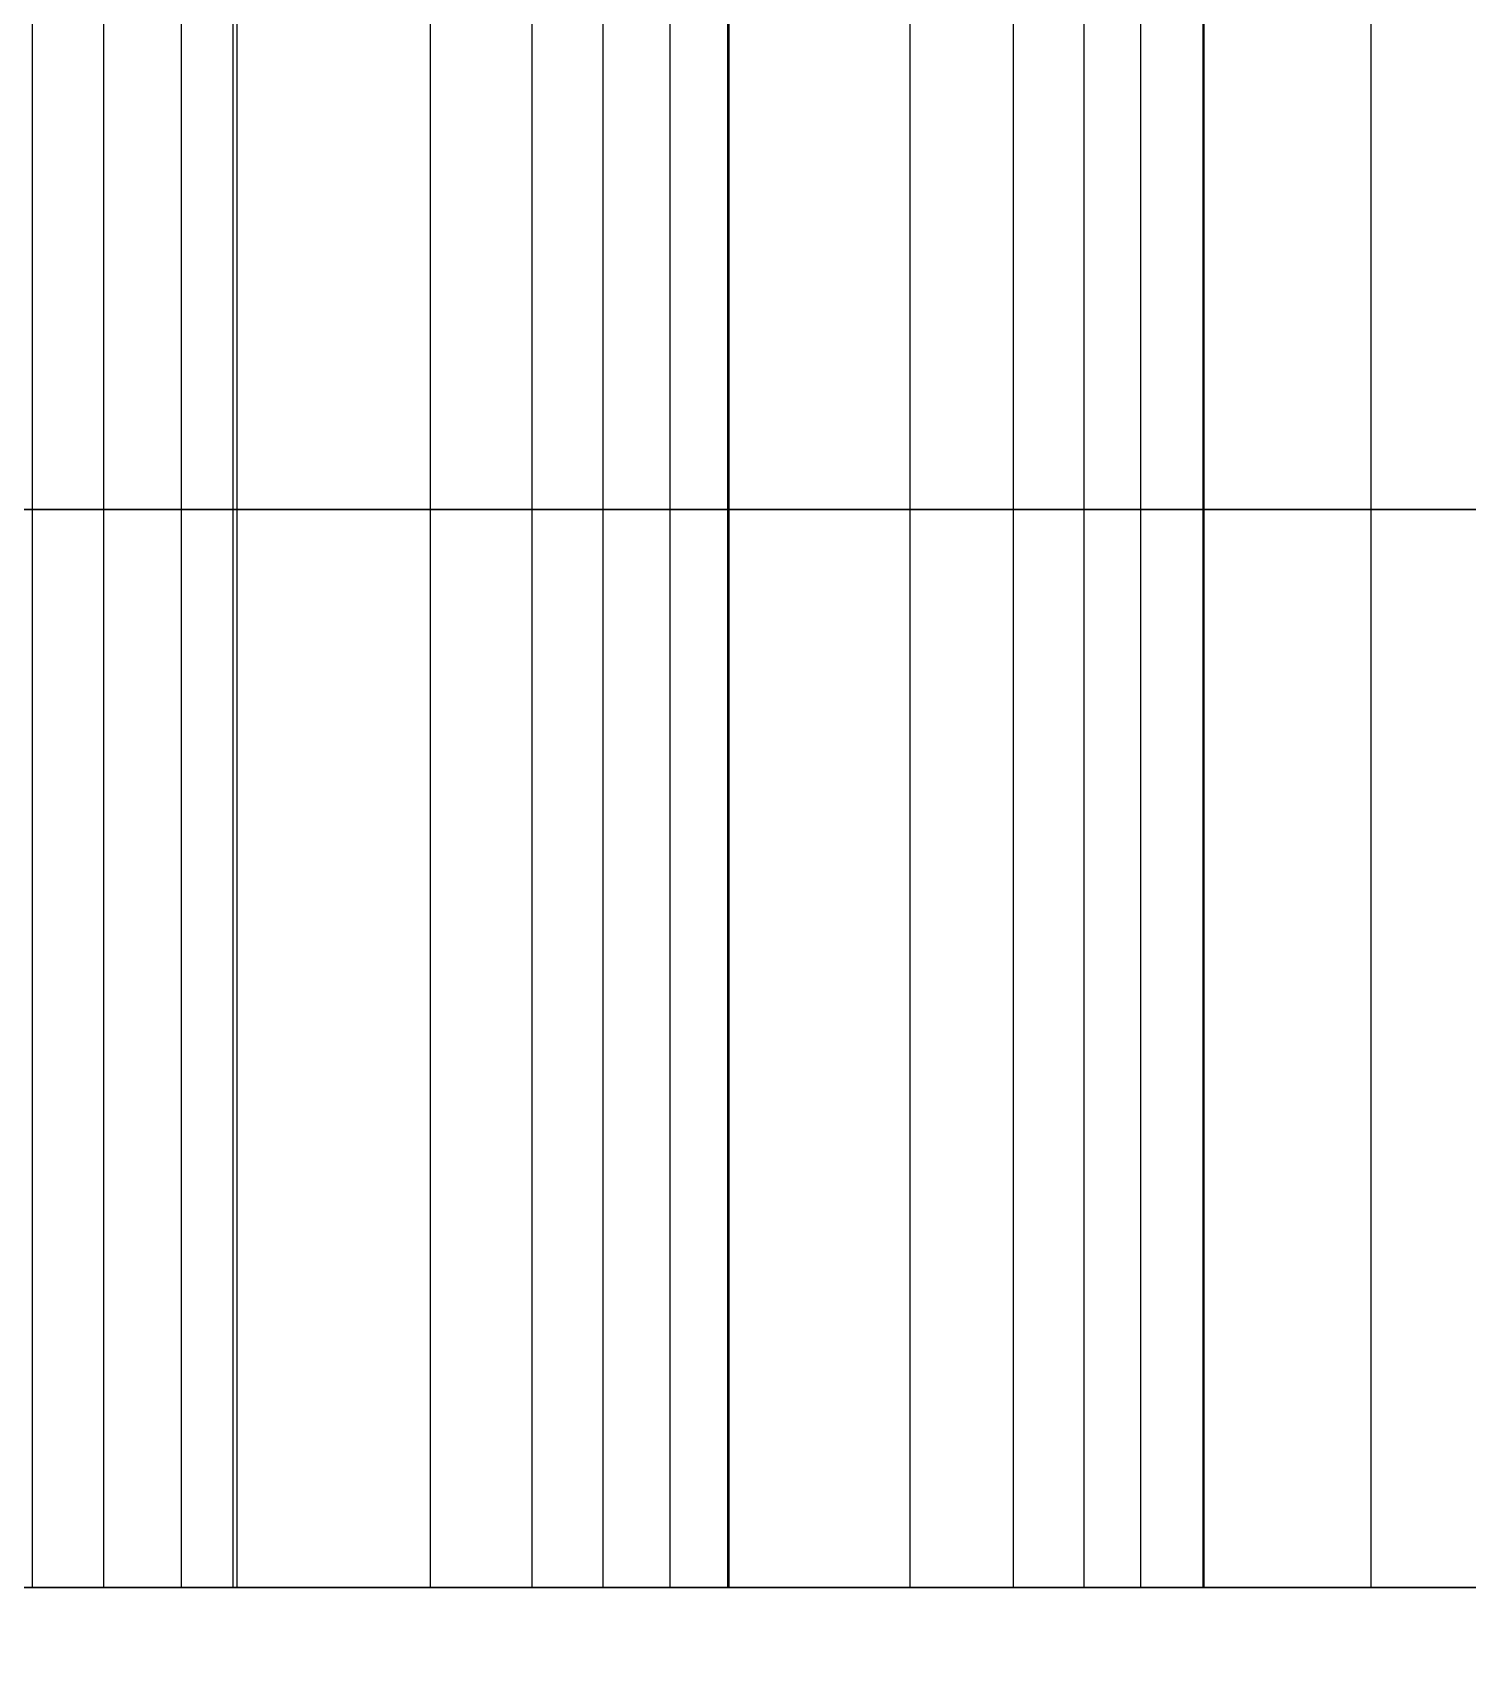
# Model space of a CAD drawing. Extents: x -60 to 60, y -153 to -30.
# Drawn here: x 39.956 to 43.973, y -90.171 to -85.672 of the extents above; entities that cross this region are included whole.
import ezdxf

# ---------------------------------------------------------------- set-up
doc = ezdxf.new("R2010")
doc.units = 0
doc.layers.add('Cut051006', color=7, linetype='CONTINUOUS')

msp = doc.modelspace()

# ---------------------------------------------------------------- linework, layer by layer
at = {"layer": 'Cut051006'}
for p, q in [((39.9561, -84, 97.85), (39.9561, -87, 97.85)), ((39.9561, -84, 97.85), (39.9561, -87, 97.85)), ((39.9561, -84, 16.7997), (39.9561, -87, 16.7997)), ((39.9561, -84, 16.7997), (39.9561, -87, 16.7997)), ((40.1546, -84, 97.8387), (40.1546, -87, 97.8387)), ((40.1546, -84, 97.8387), (40.1546, -87, 97.8387)), ((40.1546, -84, 16.811), (40.1546, -87, 16.811)), ((40.1546, -84, 16.811), (40.1546, -87, 16.811)), ((40.3707, -84, 97.0039), (40.3707, -87, 97.0039)), ((40.3707, -84, 97.0039), (40.3707, -87, 97.0039)), ((40.3707, -84, 17.6458), (40.3707, -87, 17.6458)), ((40.3707, -84, 17.6458), (40.3707, -87, 17.6458)), ((40.5139, -84, 97.4794), (40.5139, -87, 97.4794)), ((40.5139, -84, 97.4794), (40.5139, -87, 97.4794)), ((40.5139, -84, 17.1703), (40.5139, -87, 17.1703)), ((40.5139, -84, 17.1703), (40.5139, -87, 17.1703)), ((40.5251, -84, 97.2809), (40.5251, -87, 97.2809)), ((40.5251, -84, 97.2809), (40.5251, -87, 97.2809)), ((40.5251, -84, 17.3687), (40.5251, -87, 17.3687)), ((40.5251, -84, 17.3687), (40.5251, -87, 17.3687)), ((41.0638, -84, 96.2861), (41.0638, -87, 96.2861)), ((41.0638, -84, 96.2861), (41.0638, -87, 96.2861)), ((41.0638, -84, 18.3636), (41.0638, -87, 18.3636)), ((41.0638, -84, 18.3636), (41.0638, -87, 18.3636)), ((41.3461, -84, 96.4308), (41.3461, -87, 96.4308)), ((41.3461, -84, 96.4308), (41.3461, -87, 96.4308)), ((41.3461, -84, 18.2189), (41.3461, -87, 18.2189)), ((41.3461, -84, 18.2189), (41.3461, -87, 18.2189)), ((41.544, -84, 96.4127), (41.544, -87, 96.4127)), ((41.544, -84, 96.4127), (41.544, -87, 96.4127)), ((41.544, -84, 18.237), (41.544, -87, 18.237)), ((41.544, -84, 18.237), (41.544, -87, 18.237)), ((41.7308, -84, 95.5708), (41.7308, -87, 95.5708)), ((41.7308, -84, 95.5708), (41.7308, -87, 95.5708)), ((41.7308, -84, 19.0789), (41.7308, -87, 19.0789)), ((41.7308, -84, 19.0789), (41.7308, -87, 19.0789)), ((41.8906, -84, 96.041), (41.8906, -87, 96.041)), ((41.8906, -84, 96.041), (41.8906, -87, 96.041)), ((41.8906, -84, 18.6086), (41.8906, -87, 18.6086)), ((41.8906, -84, 18.6086), (41.8906, -87, 18.6086)), ((41.8949, -84, 95.8423), (41.8949, -87, 95.8423)), ((41.8949, -84, 95.8423), (41.8949, -87, 95.8423)), ((41.8949, -84, 18.8074), (41.8949, -87, 18.8074)), ((41.8949, -84, 18.8074), (41.8949, -87, 18.8074)), ((42.3985, -84, 94.8293), (42.3985, -87, 94.8293)), ((42.3985, -84, 94.8293), (42.3985, -87, 94.8293)), ((42.3985, -84, 19.8204), (42.3985, -87, 19.8204)), ((42.3985, -84, 19.8204), (42.3985, -87, 19.8204)), ((42.6857, -84, 94.964), (42.6857, -87, 94.964)), ((42.6857, -84, 94.964), (42.6857, -87, 94.964)), ((42.6857, -84, 19.6856), (42.6857, -87, 19.6856)), ((42.6857, -84, 19.6856), (42.6857, -87, 19.6856)), ((42.8829, -84, 94.939), (42.8829, -87, 94.939)), ((42.8829, -84, 94.939), (42.8829, -87, 94.939)), ((42.8829, -84, 19.7107), (42.8829, -87, 19.7107)), ((42.8829, -84, 19.7107), (42.8829, -87, 19.7107)), ((43.0402, -84, 94.0911), (43.0402, -87, 94.0911)), ((43.0402, -84, 94.0911), (43.0402, -87, 94.0911)), ((43.0402, -84, 20.5586), (43.0402, -87, 20.5586)), ((43.0402, -84, 20.5586), (43.0402, -87, 20.5586)), ((43.2136, -84, 94.3567), (43.2136, -87, 94.3567)), ((43.2136, -84, 94.3567), (43.2136, -87, 94.3567)), ((43.2136, -84, 20.293), (43.2136, -87, 20.293)), ((43.2136, -84, 20.293), (43.2136, -87, 20.293)), ((43.2162, -84, 94.5555), (43.2162, -87, 94.5555)), ((43.2162, -84, 94.5555), (43.2162, -87, 94.5555)), ((43.2162, -84, 20.0942), (43.2162, -87, 20.0942)), ((43.2162, -84, 20.0942), (43.2162, -87, 20.0942)), ((43.6815, -84, 93.3268), (43.6815, -87, 93.3268)), ((43.6815, -84, 93.3268), (43.6815, -87, 93.3268)), ((43.6815, -84, 21.3229), (43.6815, -87, 21.3229)), ((43.6815, -84, 21.3229), (43.6815, -87, 21.3229)), ((39.9561, -87, 97.85), (39.9561, -90, 97.85)), ((39.9561, -87, 97.85), (39.9561, -90, 97.85)), ((39.9561, -87, 16.7997), (39.9561, -90, 16.7997)), ((39.9561, -87, 16.7997), (39.9561, -90, 16.7997)), ((40.1546, -87, 97.8387), (40.1546, -90, 97.8387)), ((40.1546, -87, 97.8387), (40.1546, -90, 97.8387)), ((40.1546, -87, 16.811), (40.1546, -90, 16.811)), ((40.1546, -87, 16.811), (40.1546, -90, 16.811)), ((40.3707, -87, 97.0039), (40.3707, -90, 97.0039)), ((40.3707, -87, 97.0039), (40.3707, -90, 97.0039)), ((40.3707, -87, 17.6458), (40.3707, -90, 17.6458)), ((40.3707, -87, 17.6458), (40.3707, -90, 17.6458)), ((40.5139, -87, 97.4794), (40.5139, -90, 97.4794)), ((40.5139, -87, 97.4794), (40.5139, -90, 97.4794)), ((40.5139, -87, 17.1703), (40.5139, -90, 17.1703)), ((40.5139, -87, 17.1703), (40.5139, -90, 17.1703)), ((40.5251, -87, 97.2809), (40.5251, -90, 97.2809)), ((40.5251, -87, 97.2809), (40.5251, -90, 97.2809)), ((40.5251, -87, 17.3687), (40.5251, -90, 17.3687)), ((40.5251, -87, 17.3687), (40.5251, -90, 17.3687)), ((41.0638, -87, 96.2861), (41.0638, -90, 96.2861)), ((41.0638, -87, 96.2861), (41.0638, -90, 96.2861)), ((41.0638, -87, 18.3636), (41.0638, -90, 18.3636)), ((41.0638, -87, 18.3636), (41.0638, -90, 18.3636)), ((41.3461, -87, 96.4308), (41.3461, -90, 96.4308)), ((41.3461, -87, 96.4308), (41.3461, -90, 96.4308)), ((41.3461, -87, 18.2189), (41.3461, -90, 18.2189)), ((41.3461, -87, 18.2189), (41.3461, -90, 18.2189)), ((41.544, -87, 96.4127), (41.544, -90, 96.4127)), ((41.544, -87, 96.4127), (41.544, -90, 96.4127)), ((41.544, -87, 18.237), (41.544, -90, 18.237)), ((41.544, -87, 18.237), (41.544, -90, 18.237)), ((41.7308, -87, 95.5708), (41.7308, -90, 95.5708)), ((41.7308, -87, 95.5708), (41.7308, -90, 95.5708)), ((41.7308, -87, 19.0789), (41.7308, -90, 19.0789)), ((41.7308, -87, 19.0789), (41.7308, -90, 19.0789)), ((41.8906, -87, 96.041), (41.8906, -90, 96.041)), ((41.8906, -87, 96.041), (41.8906, -90, 96.041)), ((41.8906, -87, 18.6086), (41.8906, -90, 18.6086)), ((41.8906, -87, 18.6086), (41.8906, -90, 18.6086)), ((41.8949, -87, 95.8423), (41.8949, -90, 95.8423)), ((41.8949, -87, 95.8423), (41.8949, -90, 95.8423)), ((41.8949, -87, 18.8074), (41.8949, -90, 18.8074)), ((41.8949, -87, 18.8074), (41.8949, -90, 18.8074)), ((42.3985, -87, 94.8293), (42.3985, -90, 94.8293)), ((42.3985, -87, 94.8293), (42.3985, -90, 94.8293)), ((42.3985, -87, 19.8204), (42.3985, -90, 19.8204)), ((42.3985, -87, 19.8204), (42.3985, -90, 19.8204)), ((42.6857, -87, 94.964), (42.6857, -90, 94.964)), ((42.6857, -87, 94.964), (42.6857, -90, 94.964)), ((42.6857, -87, 19.6856), (42.6857, -90, 19.6856)), ((42.6857, -87, 19.6856), (42.6857, -90, 19.6856)), ((42.8829, -87, 94.939), (42.8829, -90, 94.939)), ((42.8829, -87, 94.939), (42.8829, -90, 94.939)), ((42.8829, -87, 19.7107), (42.8829, -90, 19.7107)), ((42.8829, -87, 19.7107), (42.8829, -90, 19.7107)), ((43.0402, -87, 94.0911), (43.0402, -90, 94.0911)), ((43.0402, -87, 94.0911), (43.0402, -90, 94.0911)), ((43.0402, -87, 20.5586), (43.0402, -90, 20.5586)), ((43.0402, -87, 20.5586), (43.0402, -90, 20.5586)), ((43.2136, -87, 94.3567), (43.2136, -90, 94.3567)), ((43.2136, -87, 94.3567), (43.2136, -90, 94.3567)), ((43.2136, -87, 20.293), (43.2136, -90, 20.293)), ((43.2136, -87, 20.293), (43.2136, -90, 20.293)), ((43.2162, -87, 94.5555), (43.2162, -90, 94.5555)), ((43.2162, -87, 94.5555), (43.2162, -90, 94.5555)), ((43.2162, -87, 20.0942), (43.2162, -90, 20.0942)), ((43.2162, -87, 20.0942), (43.2162, -90, 20.0942)), ((43.6815, -87, 93.3268), (43.6815, -90, 93.3268)), ((43.6815, -87, 93.3268), (43.6815, -90, 93.3268)), ((43.6815, -87, 21.3229), (43.6815, -90, 21.3229)), ((43.6815, -87, 21.3229), (43.6815, -90, 21.3229))]:
    msp.add_line(p, q, dxfattribs=at)
for centre in [(0, -90), (0, -90), (0, -93), (0, -93)]:
    msp.add_circle(centre, 60, dxfattribs=at)
for points, degree in [([(39.9561, -87, 97.85), (39.8299, -87, 97.7506), (39.679, -87, 97.6955)], 2), ([(39.679, -87, 16.9542), (39.8299, -87, 16.899), (39.9561, -87, 16.7997)], 2), ([(39.9561, -87, 97.85), (39.8299, -87, 97.7506), (39.679, -87, 97.6955)], 2), ([(39.679, -87, 16.9542), (39.8299, -87, 16.899), (39.9561, -87, 16.7997)], 2), ([(39.9561, -87, 97.85), (39.8299, -87, 97.7506), (39.679, -87, 97.6955)], 2), ([(39.679, -87, 16.9542), (39.8299, -87, 16.899), (39.9561, -87, 16.7997)], 2), ([(39.9561, -87, 97.85), (39.8299, -87, 97.7506), (39.679, -87, 97.6955)], 2), ([(39.679, -87, 16.9542), (39.8299, -87, 16.899), (39.9561, -87, 16.7997)], 2), ([(40.1546, -87, 97.8387), (40.1093, -87, 97.8906), (40.0069, -87, 97.8964), (39.9561, -87, 97.85)], 3), ([(39.9561, -87, 16.7997), (40.0069, -87, 16.7533), (40.1093, -87, 16.7591), (40.1546, -87, 16.811)], 3), ([(40.1546, -87, 97.8387), (40.1093, -87, 97.8906), (40.0069, -87, 97.8964), (39.9561, -87, 97.85)], 3), ([(39.9561, -87, 16.7997), (40.0069, -87, 16.7533), (40.1093, -87, 16.7591), (40.1546, -87, 16.811)], 3), ([(40.1546, -87, 97.8387), (40.1093, -87, 97.8906), (40.0069, -87, 97.8964), (39.9561, -87, 97.85)], 3), ([(39.9561, -87, 16.7997), (40.0069, -87, 16.7533), (40.1093, -87, 16.7591), (40.1546, -87, 16.811)], 3), ([(40.1546, -87, 97.8387), (40.1093, -87, 97.8906), (40.0069, -87, 97.8964), (39.9561, -87, 97.85)], 3), ([(39.9561, -87, 16.7997), (40.0069, -87, 16.7533), (40.1093, -87, 16.7591), (40.1546, -87, 16.811)], 3), ([(40.5139, -87, 97.4794), (40.1546, -87, 97.8387)], 1), ([(40.1546, -87, 16.811), (40.5139, -87, 17.1703)], 1), ([(40.5139, -87, 97.4794), (40.1546, -87, 97.8387)], 1), ([(40.1546, -87, 16.811), (40.5139, -87, 17.1703)], 1), ([(40.5139, -87, 97.4794), (40.1546, -87, 97.8387)], 1), ([(40.1546, -87, 16.811), (40.5139, -87, 17.1703)], 1), ([(40.5139, -87, 97.4794), (40.1546, -87, 97.8387)], 1), ([(40.1546, -87, 16.811), (40.5139, -87, 17.1703)], 1), ([(40.3707, -87, 97.0039), (40.4258, -87, 97.1547), (40.5251, -87, 97.2809)], 2), ([(40.5251, -87, 17.3687), (40.4258, -87, 17.495), (40.3707, -87, 17.6458)], 2), ([(40.3707, -87, 97.0039), (40.4258, -87, 97.1547), (40.5251, -87, 97.2809)], 2), ([(40.5251, -87, 17.3687), (40.4258, -87, 17.495), (40.3707, -87, 17.6458)], 2), ([(40.3707, -87, 97.0039), (40.4258, -87, 97.1547), (40.5251, -87, 97.2809)], 2), ([(40.5251, -87, 17.3687), (40.4258, -87, 17.495), (40.3707, -87, 17.6458)], 2), ([(40.3707, -87, 97.0039), (40.4258, -87, 97.1547), (40.5251, -87, 97.2809)], 2), ([(40.5251, -87, 17.3687), (40.4258, -87, 17.495), (40.3707, -87, 17.6458)], 2), ([(40.5251, -87, 97.2809), (40.5716, -87, 97.3317), (40.5658, -87, 97.4342), (40.5139, -87, 97.4794)], 3), ([(40.5139, -87, 17.1703), (40.5658, -87, 17.2155), (40.5716, -87, 17.3179), (40.5251, -87, 17.3687)], 3), ([(40.5251, -87, 97.2809), (40.5716, -87, 97.3317), (40.5658, -87, 97.4342), (40.5139, -87, 97.4794)], 3), ([(40.5139, -87, 17.1703), (40.5658, -87, 17.2155), (40.5716, -87, 17.3179), (40.5251, -87, 17.3687)], 3), ([(40.5251, -87, 97.2809), (40.5716, -87, 97.3317), (40.5658, -87, 97.4342), (40.5139, -87, 97.4794)], 3), ([(40.5139, -87, 17.1703), (40.5658, -87, 17.2155), (40.5716, -87, 17.3179), (40.5251, -87, 17.3687)], 3), ([(40.5251, -87, 97.2809), (40.5716, -87, 97.3317), (40.5658, -87, 97.4342), (40.5139, -87, 97.4794)], 3), ([(40.5139, -87, 17.1703), (40.5658, -87, 17.2155), (40.5716, -87, 17.3179), (40.5251, -87, 17.3687)], 3), ([(41.3461, -87, 96.4308), (41.2164, -87, 96.336), (41.0638, -87, 96.2861)], 2), ([(41.0638, -87, 18.3636), (41.2164, -87, 18.3137), (41.3461, -87, 18.2189)], 2), ([(41.3461, -87, 96.4308), (41.2164, -87, 96.336), (41.0638, -87, 96.2861)], 2), ([(41.0638, -87, 18.3636), (41.2164, -87, 18.3137), (41.3461, -87, 18.2189)], 2), ([(41.3461, -87, 96.4308), (41.2164, -87, 96.336), (41.0638, -87, 96.2861)], 2), ([(41.0638, -87, 18.3636), (41.2164, -87, 18.3137), (41.3461, -87, 18.2189)], 2), ([(41.3461, -87, 96.4308), (41.2164, -87, 96.336), (41.0638, -87, 96.2861)], 2), ([(41.0638, -87, 18.3636), (41.2164, -87, 18.3137), (41.3461, -87, 18.2189)], 2), ([(41.8906, -87, 96.041), (41.544, -87, 96.4127)], 1), ([(41.544, -87, 18.237), (41.8906, -87, 18.6086)], 1), ([(41.8906, -87, 96.041), (41.544, -87, 96.4127)], 1), ([(41.544, -87, 18.237), (41.8906, -87, 18.6086)], 1), ([(41.8906, -87, 96.041), (41.544, -87, 96.4127)], 1), ([(41.544, -87, 18.237), (41.8906, -87, 18.6086)], 1), ([(41.8906, -87, 96.041), (41.544, -87, 96.4127)], 1), ([(41.544, -87, 18.237), (41.8906, -87, 18.6086)], 1), ([(41.7308, -87, 95.5708), (41.7912, -87, 95.7196), (41.8949, -87, 95.8423)], 2), ([(41.8949, -87, 18.8074), (41.7912, -87, 18.9301), (41.7308, -87, 19.0789)], 2), ([(41.7308, -87, 95.5708), (41.7912, -87, 95.7196), (41.8949, -87, 95.8423)], 2), ([(41.8949, -87, 18.8074), (41.7912, -87, 18.9301), (41.7308, -87, 19.0789)], 2), ([(41.7308, -87, 95.5708), (41.7912, -87, 95.7196), (41.8949, -87, 95.8423)], 2), ([(41.8949, -87, 18.8074), (41.7912, -87, 18.9301), (41.7308, -87, 19.0789)], 2), ([(41.7308, -87, 95.5708), (41.7912, -87, 95.7196), (41.8949, -87, 95.8423)], 2), ([(41.8949, -87, 18.8074), (41.7912, -87, 18.9301), (41.7308, -87, 19.0789)], 2), ([(41.8949, -87, 95.8423), (41.9431, -87, 95.8914), (41.9408, -87, 95.994), (41.8906, -87, 96.041)], 3), ([(41.8906, -87, 18.6086), (41.9408, -87, 18.6557), (41.9431, -87, 18.7582), (41.8949, -87, 18.8074)], 3), ([(41.8949, -87, 95.8423), (41.9431, -87, 95.8914), (41.9408, -87, 95.994), (41.8906, -87, 96.041)], 3), ([(41.8906, -87, 18.6086), (41.9408, -87, 18.6557), (41.9431, -87, 18.7582), (41.8949, -87, 18.8074)], 3), ([(41.8949, -87, 95.8423), (41.9431, -87, 95.8914), (41.9408, -87, 95.994), (41.8906, -87, 96.041)], 3), ([(41.8906, -87, 18.6086), (41.9408, -87, 18.6557), (41.9431, -87, 18.7582), (41.8949, -87, 18.8074)], 3), ([(41.8949, -87, 95.8423), (41.9431, -87, 95.8914), (41.9408, -87, 95.994), (41.8906, -87, 96.041)], 3), ([(41.8906, -87, 18.6086), (41.9408, -87, 18.6557), (41.9431, -87, 18.7582), (41.8949, -87, 18.8074)], 3), ([(42.6857, -87, 94.964), (42.5528, -87, 94.8738), (42.3985, -87, 94.8293)], 2), ([(42.3985, -87, 19.8204), (42.5528, -87, 19.7759), (42.6857, -87, 19.6856)], 2), ([(42.6857, -87, 94.964), (42.5528, -87, 94.8738), (42.3985, -87, 94.8293)], 2), ([(42.3985, -87, 19.8204), (42.5528, -87, 19.7759), (42.6857, -87, 19.6856)], 2), ([(42.6857, -87, 94.964), (42.5528, -87, 94.8738), (42.3985, -87, 94.8293)], 2), ([(42.3985, -87, 19.8204), (42.5528, -87, 19.7759), (42.6857, -87, 19.6856)], 2), ([(42.6857, -87, 94.964), (42.5528, -87, 94.8738), (42.3985, -87, 94.8293)], 2), ([(42.3985, -87, 19.8204), (42.5528, -87, 19.7759), (42.6857, -87, 19.6856)], 2), ([(43.2162, -87, 94.5555), (42.8829, -87, 94.939)], 1), ([(42.8829, -87, 19.7107), (43.2162, -87, 20.0942)], 1), ([(43.2162, -87, 94.5555), (42.8829, -87, 94.939)], 1), ([(42.8829, -87, 19.7107), (43.2162, -87, 20.0942)], 1), ([(43.2162, -87, 94.5555), (42.8829, -87, 94.939)], 1), ([(42.8829, -87, 19.7107), (43.2162, -87, 20.0942)], 1), ([(43.2162, -87, 94.5555), (42.8829, -87, 94.939)], 1), ([(42.8829, -87, 19.7107), (43.2162, -87, 20.0942)], 1), ([(43.0402, -87, 94.0911), (43.1057, -87, 94.2377), (43.2136, -87, 94.3567)], 2), ([(43.2136, -87, 20.293), (43.1057, -87, 20.412), (43.0402, -87, 20.5586)], 2), ([(43.0402, -87, 94.0911), (43.1057, -87, 94.2377), (43.2136, -87, 94.3567)], 2), ([(43.2136, -87, 20.293), (43.1057, -87, 20.412), (43.0402, -87, 20.5586)], 2), ([(43.0402, -87, 94.0911), (43.1057, -87, 94.2377), (43.2136, -87, 94.3567)], 2), ([(43.2136, -87, 20.293), (43.1057, -87, 20.412), (43.0402, -87, 20.5586)], 2), ([(43.0402, -87, 94.0911), (43.1057, -87, 94.2377), (43.2136, -87, 94.3567)], 2), ([(43.2136, -87, 20.293), (43.1057, -87, 20.412), (43.0402, -87, 20.5586)], 2), ([(43.2136, -87, 94.3567), (43.2635, -87, 94.4042), (43.2648, -87, 94.5068), (43.2162, -87, 94.5555)], 3), ([(43.2162, -87, 20.0942), (43.2648, -87, 20.1429), (43.2635, -87, 20.2455), (43.2136, -87, 20.293)], 3), ([(43.2136, -87, 94.3567), (43.2635, -87, 94.4042), (43.2648, -87, 94.5068), (43.2162, -87, 94.5555)], 3), ([(43.2162, -87, 20.0942), (43.2648, -87, 20.1429), (43.2635, -87, 20.2455), (43.2136, -87, 20.293)], 3), ([(43.2136, -87, 94.3567), (43.2635, -87, 94.4042), (43.2648, -87, 94.5068), (43.2162, -87, 94.5555)], 3), ([(43.2162, -87, 20.0942), (43.2648, -87, 20.1429), (43.2635, -87, 20.2455), (43.2136, -87, 20.293)], 3), ([(43.2136, -87, 94.3567), (43.2635, -87, 94.4042), (43.2648, -87, 94.5068), (43.2162, -87, 94.5555)], 3), ([(43.2162, -87, 20.0942), (43.2648, -87, 20.1429), (43.2635, -87, 20.2455), (43.2136, -87, 20.293)], 3), ([(43.9732, -87, 93.4514), (43.8373, -87, 93.3658), (43.6815, -87, 93.3268)], 2), ([(43.6815, -87, 21.3229), (43.8373, -87, 21.2839), (43.9732, -87, 21.1983)], 2), ([(43.9732, -87, 93.4514), (43.8373, -87, 93.3658), (43.6815, -87, 93.3268)], 2), ([(43.6815, -87, 21.3229), (43.8373, -87, 21.2839), (43.9732, -87, 21.1983)], 2), ([(43.9732, -87, 93.4514), (43.8373, -87, 93.3658), (43.6815, -87, 93.3268)], 2), ([(43.6815, -87, 21.3229), (43.8373, -87, 21.2839), (43.9732, -87, 21.1983)], 2), ([(43.9732, -87, 93.4514), (43.8373, -87, 93.3658), (43.6815, -87, 93.3268)], 2), ([(43.6815, -87, 21.3229), (43.8373, -87, 21.2839), (43.9732, -87, 21.1983)], 2), ([(39.9561, -90, 97.85), (39.8299, -90, 97.7506), (39.679, -90, 97.6955)], 2), ([(39.679, -90, 16.9542), (39.8299, -90, 16.899), (39.9561, -90, 16.7997)], 2), ([(39.9561, -90, 97.85), (39.8299, -90, 97.7506), (39.679, -90, 97.6955)], 2), ([(39.679, -90, 16.9542), (39.8299, -90, 16.899), (39.9561, -90, 16.7997)], 2), ([(40.1546, -90, 97.8387), (40.1093, -90, 97.8906), (40.0069, -90, 97.8964), (39.9561, -90, 97.85)], 3), ([(39.9561, -90, 16.7997), (40.0069, -90, 16.7533), (40.1093, -90, 16.7591), (40.1546, -90, 16.811)], 3), ([(40.1546, -90, 97.8387), (40.1093, -90, 97.8906), (40.0069, -90, 97.8964), (39.9561, -90, 97.85)], 3), ([(39.9561, -90, 16.7997), (40.0069, -90, 16.7533), (40.1093, -90, 16.7591), (40.1546, -90, 16.811)], 3), ([(40.5139, -90, 97.4794), (40.1546, -90, 97.8387)], 1), ([(40.1546, -90, 16.811), (40.5139, -90, 17.1703)], 1), ([(40.5139, -90, 97.4794), (40.1546, -90, 97.8387)], 1), ([(40.1546, -90, 16.811), (40.5139, -90, 17.1703)], 1), ([(40.3707, -90, 97.0039), (40.4258, -90, 97.1547), (40.5251, -90, 97.2809)], 2), ([(40.5251, -90, 17.3687), (40.4258, -90, 17.495), (40.3707, -90, 17.6458)], 2), ([(40.3707, -90, 97.0039), (40.4258, -90, 97.1547), (40.5251, -90, 97.2809)], 2), ([(40.5251, -90, 17.3687), (40.4258, -90, 17.495), (40.3707, -90, 17.6458)], 2), ([(40.5251, -90, 97.2809), (40.5716, -90, 97.3317), (40.5658, -90, 97.4342), (40.5139, -90, 97.4794)], 3), ([(40.5139, -90, 17.1703), (40.5658, -90, 17.2155), (40.5716, -90, 17.3179), (40.5251, -90, 17.3687)], 3), ([(40.5251, -90, 97.2809), (40.5716, -90, 97.3317), (40.5658, -90, 97.4342), (40.5139, -90, 97.4794)], 3), ([(40.5139, -90, 17.1703), (40.5658, -90, 17.2155), (40.5716, -90, 17.3179), (40.5251, -90, 17.3687)], 3), ([(41.3461, -90, 96.4308), (41.2164, -90, 96.336), (41.0638, -90, 96.2861)], 2), ([(41.0638, -90, 18.3636), (41.2164, -90, 18.3137), (41.3461, -90, 18.2189)], 2), ([(41.3461, -90, 96.4308), (41.2164, -90, 96.336), (41.0638, -90, 96.2861)], 2), ([(41.0638, -90, 18.3636), (41.2164, -90, 18.3137), (41.3461, -90, 18.2189)], 2), ([(41.8906, -90, 96.041), (41.544, -90, 96.4127)], 1), ([(41.544, -90, 18.237), (41.8906, -90, 18.6086)], 1), ([(41.8906, -90, 96.041), (41.544, -90, 96.4127)], 1), ([(41.544, -90, 18.237), (41.8906, -90, 18.6086)], 1), ([(41.7308, -90, 95.5708), (41.7912, -90, 95.7196), (41.8949, -90, 95.8423)], 2), ([(41.8949, -90, 18.8074), (41.7912, -90, 18.9301), (41.7308, -90, 19.0789)], 2), ([(41.7308, -90, 95.5708), (41.7912, -90, 95.7196), (41.8949, -90, 95.8423)], 2), ([(41.8949, -90, 18.8074), (41.7912, -90, 18.9301), (41.7308, -90, 19.0789)], 2), ([(41.8949, -90, 95.8423), (41.9431, -90, 95.8914), (41.9408, -90, 95.994), (41.8906, -90, 96.041)], 3), ([(41.8906, -90, 18.6086), (41.9408, -90, 18.6557), (41.9431, -90, 18.7582), (41.8949, -90, 18.8074)], 3), ([(41.8949, -90, 95.8423), (41.9431, -90, 95.8914), (41.9408, -90, 95.994), (41.8906, -90, 96.041)], 3), ([(41.8906, -90, 18.6086), (41.9408, -90, 18.6557), (41.9431, -90, 18.7582), (41.8949, -90, 18.8074)], 3), ([(42.6857, -90, 94.964), (42.5528, -90, 94.8738), (42.3985, -90, 94.8293)], 2), ([(42.3985, -90, 19.8204), (42.5528, -90, 19.7759), (42.6857, -90, 19.6856)], 2), ([(42.6857, -90, 94.964), (42.5528, -90, 94.8738), (42.3985, -90, 94.8293)], 2), ([(42.3985, -90, 19.8204), (42.5528, -90, 19.7759), (42.6857, -90, 19.6856)], 2), ([(43.2162, -90, 94.5555), (42.8829, -90, 94.939)], 1), ([(42.8829, -90, 19.7107), (43.2162, -90, 20.0942)], 1), ([(43.2162, -90, 94.5555), (42.8829, -90, 94.939)], 1), ([(42.8829, -90, 19.7107), (43.2162, -90, 20.0942)], 1), ([(43.0402, -90, 94.0911), (43.1057, -90, 94.2377), (43.2136, -90, 94.3567)], 2), ([(43.2136, -90, 20.293), (43.1057, -90, 20.412), (43.0402, -90, 20.5586)], 2), ([(43.0402, -90, 94.0911), (43.1057, -90, 94.2377), (43.2136, -90, 94.3567)], 2), ([(43.2136, -90, 20.293), (43.1057, -90, 20.412), (43.0402, -90, 20.5586)], 2), ([(43.2136, -90, 94.3567), (43.2635, -90, 94.4042), (43.2648, -90, 94.5068), (43.2162, -90, 94.5555)], 3), ([(43.2162, -90, 20.0942), (43.2648, -90, 20.1429), (43.2635, -90, 20.2455), (43.2136, -90, 20.293)], 3), ([(43.2136, -90, 94.3567), (43.2635, -90, 94.4042), (43.2648, -90, 94.5068), (43.2162, -90, 94.5555)], 3), ([(43.2162, -90, 20.0942), (43.2648, -90, 20.1429), (43.2635, -90, 20.2455), (43.2136, -90, 20.293)], 3), ([(43.9732, -90, 93.4514), (43.8373, -90, 93.3658), (43.6815, -90, 93.3268)], 2), ([(43.6815, -90, 21.3229), (43.8373, -90, 21.2839), (43.9732, -90, 21.1983)], 2), ([(43.9732, -90, 93.4514), (43.8373, -90, 93.3658), (43.6815, -90, 93.3268)], 2), ([(43.6815, -90, 21.3229), (43.8373, -90, 21.2839), (43.9732, -90, 21.1983)], 2)]:
    msp.add_open_spline(points, degree=degree, dxfattribs=at)
for points, degree, knots in [([(41.0638, -87, 96.2861), (40.9851, -87, 96.2604), (40.8872, -87, 96.2489), (40.7835, -87, 96.2697), (40.6802, -87, 96.2896), (40.5731, -87, 96.3445), (40.4929, -87, 96.4284), (40.4119, -87, 96.5115), (40.3608, -87, 96.6204), (40.3444, -87, 96.7243), (40.3273, -87, 96.8287), (40.3422, -87, 96.9262), (40.3707, -87, 97.0039)], 3, [0, 0, 0, 0, 0.558599, 0.558599, 0.558599, 1.1172, 1.1172, 1.1172, 1.6758, 1.6758, 1.6758, 2.2344, 2.2344, 2.2344, 2.2344]), ([(40.3707, -87, 17.6458), (40.3422, -87, 17.7235), (40.3273, -87, 17.821), (40.3444, -87, 17.9254), (40.3608, -87, 18.0292), (40.4119, -87, 18.1382), (40.4929, -87, 18.2213), (40.5731, -87, 18.3051), (40.6802, -87, 18.36), (40.7835, -87, 18.38), (40.8872, -87, 18.4008), (40.9851, -87, 18.3893), (41.0638, -87, 18.3636)], 3, [0, 0, 0, 0, 0.558599, 0.558599, 0.558599, 1.1172, 1.1172, 1.1172, 1.6758, 1.6758, 1.6758, 2.2344, 2.2344, 2.2344, 2.2344]), ([(41.0638, -87, 96.2861), (40.9851, -87, 96.2604), (40.8872, -87, 96.2489), (40.7835, -87, 96.2697), (40.6802, -87, 96.2896), (40.5731, -87, 96.3445), (40.4929, -87, 96.4284), (40.4119, -87, 96.5115), (40.3608, -87, 96.6204), (40.3444, -87, 96.7243), (40.3273, -87, 96.8287), (40.3422, -87, 96.9262), (40.3707, -87, 97.0039)], 3, [0, 0, 0, 0, 0.558599, 0.558599, 0.558599, 1.1172, 1.1172, 1.1172, 1.6758, 1.6758, 1.6758, 2.2344, 2.2344, 2.2344, 2.2344]), ([(40.3707, -87, 17.6458), (40.3422, -87, 17.7235), (40.3273, -87, 17.821), (40.3444, -87, 17.9254), (40.3608, -87, 18.0292), (40.4119, -87, 18.1382), (40.4929, -87, 18.2213), (40.5731, -87, 18.3051), (40.6802, -87, 18.36), (40.7835, -87, 18.38), (40.8872, -87, 18.4008), (40.9851, -87, 18.3893), (41.0638, -87, 18.3636)], 3, [0, 0, 0, 0, 0.558599, 0.558599, 0.558599, 1.1172, 1.1172, 1.1172, 1.6758, 1.6758, 1.6758, 2.2344, 2.2344, 2.2344, 2.2344]), ([(41.0638, -87, 96.2861), (40.9851, -87, 96.2604), (40.8872, -87, 96.2489), (40.7835, -87, 96.2697), (40.6802, -87, 96.2896), (40.5731, -87, 96.3445), (40.4929, -87, 96.4284), (40.4119, -87, 96.5115), (40.3608, -87, 96.6204), (40.3444, -87, 96.7243), (40.3273, -87, 96.8287), (40.3422, -87, 96.9262), (40.3707, -87, 97.0039)], 3, [0, 0, 0, 0, 0.558599, 0.558599, 0.558599, 1.1172, 1.1172, 1.1172, 1.6758, 1.6758, 1.6758, 2.2344, 2.2344, 2.2344, 2.2344]), ([(40.3707, -87, 17.6458), (40.3422, -87, 17.7235), (40.3273, -87, 17.821), (40.3444, -87, 17.9254), (40.3608, -87, 18.0292), (40.4119, -87, 18.1382), (40.4929, -87, 18.2213), (40.5731, -87, 18.3051), (40.6802, -87, 18.36), (40.7835, -87, 18.38), (40.8872, -87, 18.4008), (40.9851, -87, 18.3893), (41.0638, -87, 18.3636)], 3, [0, 0, 0, 0, 0.558599, 0.558599, 0.558599, 1.1172, 1.1172, 1.1172, 1.6758, 1.6758, 1.6758, 2.2344, 2.2344, 2.2344, 2.2344]), ([(41.0638, -87, 96.2861), (40.9851, -87, 96.2604), (40.8872, -87, 96.2489), (40.7835, -87, 96.2697), (40.6802, -87, 96.2896), (40.5731, -87, 96.3445), (40.4929, -87, 96.4284), (40.4119, -87, 96.5115), (40.3608, -87, 96.6204), (40.3444, -87, 96.7243), (40.3273, -87, 96.8287), (40.3422, -87, 96.9262), (40.3707, -87, 97.0039)], 3, [0, 0, 0, 0, 0.558599, 0.558599, 0.558599, 1.1172, 1.1172, 1.1172, 1.6758, 1.6758, 1.6758, 2.2344, 2.2344, 2.2344, 2.2344]), ([(40.3707, -87, 17.6458), (40.3422, -87, 17.7235), (40.3273, -87, 17.821), (40.3444, -87, 17.9254), (40.3608, -87, 18.0292), (40.4119, -87, 18.1382), (40.4929, -87, 18.2213), (40.5731, -87, 18.3051), (40.6802, -87, 18.36), (40.7835, -87, 18.38), (40.8872, -87, 18.4008), (40.9851, -87, 18.3893), (41.0638, -87, 18.3636)], 3, [0, 0, 0, 0, 0.558599, 0.558599, 0.558599, 1.1172, 1.1172, 1.1172, 1.6758, 1.6758, 1.6758, 2.2344, 2.2344, 2.2344, 2.2344]), ([(41.544, -87, 96.4127), (41.508, -87, 96.4518), (41.4485, -87, 96.4593), (41.3886, -87, 96.4627), (41.3461, -87, 96.4308)], 2, [0, 0, 0, 0.724386, 0.724386, 1.44877, 1.44877, 1.44877]), ([(41.3461, -87, 18.2189), (41.3886, -87, 18.187), (41.4485, -87, 18.1904), (41.508, -87, 18.1979), (41.544, -87, 18.237)], 2, [0, 0, 0, 0.724386, 0.724386, 1.44877, 1.44877, 1.44877]), ([(41.544, -87, 96.4127), (41.508, -87, 96.4518), (41.4485, -87, 96.4593), (41.3886, -87, 96.4627), (41.3461, -87, 96.4308)], 2, [0, 0, 0, 0.724386, 0.724386, 1.44877, 1.44877, 1.44877]), ([(41.3461, -87, 18.2189), (41.3886, -87, 18.187), (41.4485, -87, 18.1904), (41.508, -87, 18.1979), (41.544, -87, 18.237)], 2, [0, 0, 0, 0.724386, 0.724386, 1.44877, 1.44877, 1.44877]), ([(41.544, -87, 96.4127), (41.508, -87, 96.4518), (41.4485, -87, 96.4593), (41.3886, -87, 96.4627), (41.3461, -87, 96.4308)], 2, [0, 0, 0, 0.724386, 0.724386, 1.44877, 1.44877, 1.44877]), ([(41.3461, -87, 18.2189), (41.3886, -87, 18.187), (41.4485, -87, 18.1904), (41.508, -87, 18.1979), (41.544, -87, 18.237)], 2, [0, 0, 0, 0.724386, 0.724386, 1.44877, 1.44877, 1.44877]), ([(41.544, -87, 96.4127), (41.508, -87, 96.4518), (41.4485, -87, 96.4593), (41.3886, -87, 96.4627), (41.3461, -87, 96.4308)], 2, [0, 0, 0, 0.724386, 0.724386, 1.44877, 1.44877, 1.44877]), ([(41.3461, -87, 18.2189), (41.3886, -87, 18.187), (41.4485, -87, 18.1904), (41.508, -87, 18.1979), (41.544, -87, 18.237)], 2, [0, 0, 0, 0.724386, 0.724386, 1.44877, 1.44877, 1.44877]), ([(42.3985, -87, 94.8293), (42.319, -87, 94.8063), (42.2207, -87, 94.7983), (42.1178, -87, 94.8226), (42.0153, -87, 94.8462), (41.9102, -87, 94.9048), (41.8329, -87, 94.9914), (41.7549, -87, 95.0773), (41.7076, -87, 95.1879), (41.6949, -87, 95.2923), (41.6814, -87, 95.3973), (41.6997, -87, 95.4941), (41.7308, -87, 95.5708)], 3, [0, 0, 0, 0, 0.558599, 0.558599, 0.558599, 1.1172, 1.1172, 1.1172, 1.6758, 1.6758, 1.6758, 2.2344, 2.2344, 2.2344, 2.2344]), ([(41.7308, -87, 19.0789), (41.6997, -87, 19.1556), (41.6814, -87, 19.2524), (41.6949, -87, 19.3574), (41.7076, -87, 19.4618), (41.7549, -87, 19.5724), (41.8329, -87, 19.6583), (41.9102, -87, 19.7449), (42.0153, -87, 19.8035), (42.1178, -87, 19.8271), (42.2207, -87, 19.8514), (42.319, -87, 19.8434), (42.3985, -87, 19.8204)], 3, [0, 0, 0, 0, 0.558599, 0.558599, 0.558599, 1.1172, 1.1172, 1.1172, 1.6758, 1.6758, 1.6758, 2.2344, 2.2344, 2.2344, 2.2344]), ([(42.3985, -87, 94.8293), (42.319, -87, 94.8063), (42.2207, -87, 94.7983), (42.1178, -87, 94.8226), (42.0153, -87, 94.8462), (41.9102, -87, 94.9048), (41.8329, -87, 94.9914), (41.7549, -87, 95.0773), (41.7076, -87, 95.1879), (41.6949, -87, 95.2923), (41.6814, -87, 95.3973), (41.6997, -87, 95.4941), (41.7308, -87, 95.5708)], 3, [0, 0, 0, 0, 0.558599, 0.558599, 0.558599, 1.1172, 1.1172, 1.1172, 1.6758, 1.6758, 1.6758, 2.2344, 2.2344, 2.2344, 2.2344]), ([(41.7308, -87, 19.0789), (41.6997, -87, 19.1556), (41.6814, -87, 19.2524), (41.6949, -87, 19.3574), (41.7076, -87, 19.4618), (41.7549, -87, 19.5724), (41.8329, -87, 19.6583), (41.9102, -87, 19.7449), (42.0153, -87, 19.8035), (42.1178, -87, 19.8271), (42.2207, -87, 19.8514), (42.319, -87, 19.8434), (42.3985, -87, 19.8204)], 3, [0, 0, 0, 0, 0.558599, 0.558599, 0.558599, 1.1172, 1.1172, 1.1172, 1.6758, 1.6758, 1.6758, 2.2344, 2.2344, 2.2344, 2.2344]), ([(42.3985, -87, 94.8293), (42.319, -87, 94.8063), (42.2207, -87, 94.7983), (42.1178, -87, 94.8226), (42.0153, -87, 94.8462), (41.9102, -87, 94.9048), (41.8329, -87, 94.9914), (41.7549, -87, 95.0773), (41.7076, -87, 95.1879), (41.6949, -87, 95.2923), (41.6814, -87, 95.3973), (41.6997, -87, 95.4941), (41.7308, -87, 95.5708)], 3, [0, 0, 0, 0, 0.558599, 0.558599, 0.558599, 1.1172, 1.1172, 1.1172, 1.6758, 1.6758, 1.6758, 2.2344, 2.2344, 2.2344, 2.2344]), ([(41.7308, -87, 19.0789), (41.6997, -87, 19.1556), (41.6814, -87, 19.2524), (41.6949, -87, 19.3574), (41.7076, -87, 19.4618), (41.7549, -87, 19.5724), (41.8329, -87, 19.6583), (41.9102, -87, 19.7449), (42.0153, -87, 19.8035), (42.1178, -87, 19.8271), (42.2207, -87, 19.8514), (42.319, -87, 19.8434), (42.3985, -87, 19.8204)], 3, [0, 0, 0, 0, 0.558599, 0.558599, 0.558599, 1.1172, 1.1172, 1.1172, 1.6758, 1.6758, 1.6758, 2.2344, 2.2344, 2.2344, 2.2344]), ([(42.3985, -87, 94.8293), (42.319, -87, 94.8063), (42.2207, -87, 94.7983), (42.1178, -87, 94.8226), (42.0153, -87, 94.8462), (41.9102, -87, 94.9048), (41.8329, -87, 94.9914), (41.7549, -87, 95.0773), (41.7076, -87, 95.1879), (41.6949, -87, 95.2923), (41.6814, -87, 95.3973), (41.6997, -87, 95.4941), (41.7308, -87, 95.5708)], 3, [0, 0, 0, 0, 0.558599, 0.558599, 0.558599, 1.1172, 1.1172, 1.1172, 1.6758, 1.6758, 1.6758, 2.2344, 2.2344, 2.2344, 2.2344]), ([(41.7308, -87, 19.0789), (41.6997, -87, 19.1556), (41.6814, -87, 19.2524), (41.6949, -87, 19.3574), (41.7076, -87, 19.4618), (41.7549, -87, 19.5724), (41.8329, -87, 19.6583), (41.9102, -87, 19.7449), (42.0153, -87, 19.8035), (42.1178, -87, 19.8271), (42.2207, -87, 19.8514), (42.319, -87, 19.8434), (42.3985, -87, 19.8204)], 3, [0, 0, 0, 0, 0.558599, 0.558599, 0.558599, 1.1172, 1.1172, 1.1172, 1.6758, 1.6758, 1.6758, 2.2344, 2.2344, 2.2344, 2.2344]), ([(42.8829, -87, 94.939), (42.8482, -87, 94.9793), (42.789, -87, 94.9889), (42.7293, -87, 94.9944), (42.6857, -87, 94.964)], 2, [0, 0, 0, 0.724386, 0.724386, 1.44877, 1.44877, 1.44877]), ([(42.6857, -87, 19.6856), (42.7293, -87, 19.6552), (42.789, -87, 19.6608), (42.8482, -87, 19.6704), (42.8829, -87, 19.7107)], 2, [0, 0, 0, 0.724386, 0.724386, 1.44877, 1.44877, 1.44877]), ([(42.8829, -87, 94.939), (42.8482, -87, 94.9793), (42.789, -87, 94.9889), (42.7293, -87, 94.9944), (42.6857, -87, 94.964)], 2, [0, 0, 0, 0.724386, 0.724386, 1.44877, 1.44877, 1.44877]), ([(42.6857, -87, 19.6856), (42.7293, -87, 19.6552), (42.789, -87, 19.6608), (42.8482, -87, 19.6704), (42.8829, -87, 19.7107)], 2, [0, 0, 0, 0.724386, 0.724386, 1.44877, 1.44877, 1.44877]), ([(42.8829, -87, 94.939), (42.8482, -87, 94.9793), (42.789, -87, 94.9889), (42.7293, -87, 94.9944), (42.6857, -87, 94.964)], 2, [0, 0, 0, 0.724386, 0.724386, 1.44877, 1.44877, 1.44877]), ([(42.6857, -87, 19.6856), (42.7293, -87, 19.6552), (42.789, -87, 19.6608), (42.8482, -87, 19.6704), (42.8829, -87, 19.7107)], 2, [0, 0, 0, 0.724386, 0.724386, 1.44877, 1.44877, 1.44877]), ([(42.8829, -87, 94.939), (42.8482, -87, 94.9793), (42.789, -87, 94.9889), (42.7293, -87, 94.9944), (42.6857, -87, 94.964)], 2, [0, 0, 0, 0.724386, 0.724386, 1.44877, 1.44877, 1.44877]), ([(42.6857, -87, 19.6856), (42.7293, -87, 19.6552), (42.789, -87, 19.6608), (42.8482, -87, 19.6704), (42.8829, -87, 19.7107)], 2, [0, 0, 0, 0.724386, 0.724386, 1.44877, 1.44877, 1.44877]), ([(43.6815, -87, 93.3268), (43.6013, -87, 93.3066), (43.5028, -87, 93.3019), (43.4008, -87, 93.3299), (43.2992, -87, 93.357), (43.1962, -87, 93.4192), (43.122, -87, 93.5085), (43.047, -87, 93.597), (43.0036, -87, 93.7093), (42.9945, -87, 93.8141), (42.9847, -87, 93.9194), (43.0063, -87, 94.0156), (43.0402, -87, 94.0911)], 3, [0, 0, 0, 0, 0.558599, 0.558599, 0.558599, 1.1172, 1.1172, 1.1172, 1.6758, 1.6758, 1.6758, 2.2344, 2.2344, 2.2344, 2.2344]), ([(43.0402, -87, 20.5586), (43.0063, -87, 20.6341), (42.9847, -87, 20.7303), (42.9945, -87, 20.8356), (43.0036, -87, 20.9404), (43.047, -87, 21.0526), (43.122, -87, 21.1412), (43.1962, -87, 21.2304), (43.2992, -87, 21.2927), (43.4008, -87, 21.3198), (43.5028, -87, 21.3477), (43.6013, -87, 21.3431), (43.6815, -87, 21.3229)], 3, [0, 0, 0, 0, 0.558599, 0.558599, 0.558599, 1.1172, 1.1172, 1.1172, 1.6758, 1.6758, 1.6758, 2.2344, 2.2344, 2.2344, 2.2344]), ([(43.6815, -87, 93.3268), (43.6013, -87, 93.3066), (43.5028, -87, 93.3019), (43.4008, -87, 93.3299), (43.2992, -87, 93.357), (43.1962, -87, 93.4192), (43.122, -87, 93.5085), (43.047, -87, 93.597), (43.0036, -87, 93.7093), (42.9945, -87, 93.8141), (42.9847, -87, 93.9194), (43.0063, -87, 94.0156), (43.0402, -87, 94.0911)], 3, [0, 0, 0, 0, 0.558599, 0.558599, 0.558599, 1.1172, 1.1172, 1.1172, 1.6758, 1.6758, 1.6758, 2.2344, 2.2344, 2.2344, 2.2344]), ([(43.0402, -87, 20.5586), (43.0063, -87, 20.6341), (42.9847, -87, 20.7303), (42.9945, -87, 20.8356), (43.0036, -87, 20.9404), (43.047, -87, 21.0526), (43.122, -87, 21.1412), (43.1962, -87, 21.2304), (43.2992, -87, 21.2927), (43.4008, -87, 21.3198), (43.5028, -87, 21.3477), (43.6013, -87, 21.3431), (43.6815, -87, 21.3229)], 3, [0, 0, 0, 0, 0.558599, 0.558599, 0.558599, 1.1172, 1.1172, 1.1172, 1.6758, 1.6758, 1.6758, 2.2344, 2.2344, 2.2344, 2.2344]), ([(43.6815, -87, 93.3268), (43.6013, -87, 93.3066), (43.5028, -87, 93.3019), (43.4008, -87, 93.3299), (43.2992, -87, 93.357), (43.1962, -87, 93.4192), (43.122, -87, 93.5085), (43.047, -87, 93.597), (43.0036, -87, 93.7093), (42.9945, -87, 93.8141), (42.9847, -87, 93.9194), (43.0063, -87, 94.0156), (43.0402, -87, 94.0911)], 3, [0, 0, 0, 0, 0.558599, 0.558599, 0.558599, 1.1172, 1.1172, 1.1172, 1.6758, 1.6758, 1.6758, 2.2344, 2.2344, 2.2344, 2.2344]), ([(43.0402, -87, 20.5586), (43.0063, -87, 20.6341), (42.9847, -87, 20.7303), (42.9945, -87, 20.8356), (43.0036, -87, 20.9404), (43.047, -87, 21.0526), (43.122, -87, 21.1412), (43.1962, -87, 21.2304), (43.2992, -87, 21.2927), (43.4008, -87, 21.3198), (43.5028, -87, 21.3477), (43.6013, -87, 21.3431), (43.6815, -87, 21.3229)], 3, [0, 0, 0, 0, 0.558599, 0.558599, 0.558599, 1.1172, 1.1172, 1.1172, 1.6758, 1.6758, 1.6758, 2.2344, 2.2344, 2.2344, 2.2344]), ([(43.6815, -87, 93.3268), (43.6013, -87, 93.3066), (43.5028, -87, 93.3019), (43.4008, -87, 93.3299), (43.2992, -87, 93.357), (43.1962, -87, 93.4192), (43.122, -87, 93.5085), (43.047, -87, 93.597), (43.0036, -87, 93.7093), (42.9945, -87, 93.8141), (42.9847, -87, 93.9194), (43.0063, -87, 94.0156), (43.0402, -87, 94.0911)], 3, [0, 0, 0, 0, 0.558599, 0.558599, 0.558599, 1.1172, 1.1172, 1.1172, 1.6758, 1.6758, 1.6758, 2.2344, 2.2344, 2.2344, 2.2344]), ([(43.0402, -87, 20.5586), (43.0063, -87, 20.6341), (42.9847, -87, 20.7303), (42.9945, -87, 20.8356), (43.0036, -87, 20.9404), (43.047, -87, 21.0526), (43.122, -87, 21.1412), (43.1962, -87, 21.2304), (43.2992, -87, 21.2927), (43.4008, -87, 21.3198), (43.5028, -87, 21.3477), (43.6013, -87, 21.3431), (43.6815, -87, 21.3229)], 3, [0, 0, 0, 0, 0.558599, 0.558599, 0.558599, 1.1172, 1.1172, 1.1172, 1.6758, 1.6758, 1.6758, 2.2344, 2.2344, 2.2344, 2.2344]), ([(41.0638, -90, 96.2861), (40.9851, -90, 96.2604), (40.8872, -90, 96.2489), (40.7835, -90, 96.2697), (40.6802, -90, 96.2896), (40.5731, -90, 96.3445), (40.4929, -90, 96.4284), (40.4119, -90, 96.5115), (40.3608, -90, 96.6204), (40.3444, -90, 96.7243), (40.3273, -90, 96.8287), (40.3422, -90, 96.9262), (40.3707, -90, 97.0039)], 3, [0, 0, 0, 0, 0.558599, 0.558599, 0.558599, 1.1172, 1.1172, 1.1172, 1.6758, 1.6758, 1.6758, 2.2344, 2.2344, 2.2344, 2.2344]), ([(40.3707, -90, 17.6458), (40.3422, -90, 17.7235), (40.3273, -90, 17.821), (40.3444, -90, 17.9254), (40.3608, -90, 18.0292), (40.4119, -90, 18.1382), (40.4929, -90, 18.2213), (40.5731, -90, 18.3051), (40.6802, -90, 18.36), (40.7835, -90, 18.38), (40.8872, -90, 18.4008), (40.9851, -90, 18.3893), (41.0638, -90, 18.3636)], 3, [0, 0, 0, 0, 0.558599, 0.558599, 0.558599, 1.1172, 1.1172, 1.1172, 1.6758, 1.6758, 1.6758, 2.2344, 2.2344, 2.2344, 2.2344]), ([(41.0638, -90, 96.2861), (40.9851, -90, 96.2604), (40.8872, -90, 96.2489), (40.7835, -90, 96.2697), (40.6802, -90, 96.2896), (40.5731, -90, 96.3445), (40.4929, -90, 96.4284), (40.4119, -90, 96.5115), (40.3608, -90, 96.6204), (40.3444, -90, 96.7243), (40.3273, -90, 96.8287), (40.3422, -90, 96.9262), (40.3707, -90, 97.0039)], 3, [0, 0, 0, 0, 0.558599, 0.558599, 0.558599, 1.1172, 1.1172, 1.1172, 1.6758, 1.6758, 1.6758, 2.2344, 2.2344, 2.2344, 2.2344]), ([(40.3707, -90, 17.6458), (40.3422, -90, 17.7235), (40.3273, -90, 17.821), (40.3444, -90, 17.9254), (40.3608, -90, 18.0292), (40.4119, -90, 18.1382), (40.4929, -90, 18.2213), (40.5731, -90, 18.3051), (40.6802, -90, 18.36), (40.7835, -90, 18.38), (40.8872, -90, 18.4008), (40.9851, -90, 18.3893), (41.0638, -90, 18.3636)], 3, [0, 0, 0, 0, 0.558599, 0.558599, 0.558599, 1.1172, 1.1172, 1.1172, 1.6758, 1.6758, 1.6758, 2.2344, 2.2344, 2.2344, 2.2344]), ([(41.544, -90, 96.4127), (41.508, -90, 96.4518), (41.4485, -90, 96.4593), (41.3886, -90, 96.4627), (41.3461, -90, 96.4308)], 2, [0, 0, 0, 0.724386, 0.724386, 1.44877, 1.44877, 1.44877]), ([(41.3461, -90, 18.2189), (41.3886, -90, 18.187), (41.4485, -90, 18.1904), (41.508, -90, 18.1979), (41.544, -90, 18.237)], 2, [0, 0, 0, 0.724386, 0.724386, 1.44877, 1.44877, 1.44877]), ([(41.544, -90, 96.4127), (41.508, -90, 96.4518), (41.4485, -90, 96.4593), (41.3886, -90, 96.4627), (41.3461, -90, 96.4308)], 2, [0, 0, 0, 0.724386, 0.724386, 1.44877, 1.44877, 1.44877]), ([(41.3461, -90, 18.2189), (41.3886, -90, 18.187), (41.4485, -90, 18.1904), (41.508, -90, 18.1979), (41.544, -90, 18.237)], 2, [0, 0, 0, 0.724386, 0.724386, 1.44877, 1.44877, 1.44877]), ([(42.3985, -90, 94.8293), (42.319, -90, 94.8063), (42.2207, -90, 94.7983), (42.1178, -90, 94.8226), (42.0153, -90, 94.8462), (41.9102, -90, 94.9048), (41.8329, -90, 94.9914), (41.7549, -90, 95.0773), (41.7076, -90, 95.1879), (41.6949, -90, 95.2923), (41.6814, -90, 95.3973), (41.6997, -90, 95.4941), (41.7308, -90, 95.5708)], 3, [0, 0, 0, 0, 0.558599, 0.558599, 0.558599, 1.1172, 1.1172, 1.1172, 1.6758, 1.6758, 1.6758, 2.2344, 2.2344, 2.2344, 2.2344]), ([(41.7308, -90, 19.0789), (41.6997, -90, 19.1556), (41.6814, -90, 19.2524), (41.6949, -90, 19.3574), (41.7076, -90, 19.4618), (41.7549, -90, 19.5724), (41.8329, -90, 19.6583), (41.9102, -90, 19.7449), (42.0153, -90, 19.8035), (42.1178, -90, 19.8271), (42.2207, -90, 19.8514), (42.319, -90, 19.8434), (42.3985, -90, 19.8204)], 3, [0, 0, 0, 0, 0.558599, 0.558599, 0.558599, 1.1172, 1.1172, 1.1172, 1.6758, 1.6758, 1.6758, 2.2344, 2.2344, 2.2344, 2.2344]), ([(42.3985, -90, 94.8293), (42.319, -90, 94.8063), (42.2207, -90, 94.7983), (42.1178, -90, 94.8226), (42.0153, -90, 94.8462), (41.9102, -90, 94.9048), (41.8329, -90, 94.9914), (41.7549, -90, 95.0773), (41.7076, -90, 95.1879), (41.6949, -90, 95.2923), (41.6814, -90, 95.3973), (41.6997, -90, 95.4941), (41.7308, -90, 95.5708)], 3, [0, 0, 0, 0, 0.558599, 0.558599, 0.558599, 1.1172, 1.1172, 1.1172, 1.6758, 1.6758, 1.6758, 2.2344, 2.2344, 2.2344, 2.2344]), ([(41.7308, -90, 19.0789), (41.6997, -90, 19.1556), (41.6814, -90, 19.2524), (41.6949, -90, 19.3574), (41.7076, -90, 19.4618), (41.7549, -90, 19.5724), (41.8329, -90, 19.6583), (41.9102, -90, 19.7449), (42.0153, -90, 19.8035), (42.1178, -90, 19.8271), (42.2207, -90, 19.8514), (42.319, -90, 19.8434), (42.3985, -90, 19.8204)], 3, [0, 0, 0, 0, 0.558599, 0.558599, 0.558599, 1.1172, 1.1172, 1.1172, 1.6758, 1.6758, 1.6758, 2.2344, 2.2344, 2.2344, 2.2344]), ([(42.8829, -90, 94.939), (42.8482, -90, 94.9793), (42.789, -90, 94.9889), (42.7293, -90, 94.9944), (42.6857, -90, 94.964)], 2, [0, 0, 0, 0.724386, 0.724386, 1.44877, 1.44877, 1.44877]), ([(42.6857, -90, 19.6856), (42.7293, -90, 19.6552), (42.789, -90, 19.6608), (42.8482, -90, 19.6704), (42.8829, -90, 19.7107)], 2, [0, 0, 0, 0.724386, 0.724386, 1.44877, 1.44877, 1.44877]), ([(42.8829, -90, 94.939), (42.8482, -90, 94.9793), (42.789, -90, 94.9889), (42.7293, -90, 94.9944), (42.6857, -90, 94.964)], 2, [0, 0, 0, 0.724386, 0.724386, 1.44877, 1.44877, 1.44877]), ([(42.6857, -90, 19.6856), (42.7293, -90, 19.6552), (42.789, -90, 19.6608), (42.8482, -90, 19.6704), (42.8829, -90, 19.7107)], 2, [0, 0, 0, 0.724386, 0.724386, 1.44877, 1.44877, 1.44877]), ([(43.6815, -90, 93.3268), (43.6013, -90, 93.3066), (43.5028, -90, 93.3019), (43.4008, -90, 93.3299), (43.2992, -90, 93.357), (43.1962, -90, 93.4192), (43.122, -90, 93.5085), (43.047, -90, 93.597), (43.0036, -90, 93.7093), (42.9945, -90, 93.8141), (42.9847, -90, 93.9194), (43.0063, -90, 94.0156), (43.0402, -90, 94.0911)], 3, [0, 0, 0, 0, 0.558599, 0.558599, 0.558599, 1.1172, 1.1172, 1.1172, 1.6758, 1.6758, 1.6758, 2.2344, 2.2344, 2.2344, 2.2344]), ([(43.0402, -90, 20.5586), (43.0063, -90, 20.6341), (42.9847, -90, 20.7303), (42.9945, -90, 20.8356), (43.0036, -90, 20.9404), (43.047, -90, 21.0526), (43.122, -90, 21.1412), (43.1962, -90, 21.2304), (43.2992, -90, 21.2927), (43.4008, -90, 21.3198), (43.5028, -90, 21.3477), (43.6013, -90, 21.3431), (43.6815, -90, 21.3229)], 3, [0, 0, 0, 0, 0.558599, 0.558599, 0.558599, 1.1172, 1.1172, 1.1172, 1.6758, 1.6758, 1.6758, 2.2344, 2.2344, 2.2344, 2.2344]), ([(43.6815, -90, 93.3268), (43.6013, -90, 93.3066), (43.5028, -90, 93.3019), (43.4008, -90, 93.3299), (43.2992, -90, 93.357), (43.1962, -90, 93.4192), (43.122, -90, 93.5085), (43.047, -90, 93.597), (43.0036, -90, 93.7093), (42.9945, -90, 93.8141), (42.9847, -90, 93.9194), (43.0063, -90, 94.0156), (43.0402, -90, 94.0911)], 3, [0, 0, 0, 0, 0.558599, 0.558599, 0.558599, 1.1172, 1.1172, 1.1172, 1.6758, 1.6758, 1.6758, 2.2344, 2.2344, 2.2344, 2.2344]), ([(43.0402, -90, 20.5586), (43.0063, -90, 20.6341), (42.9847, -90, 20.7303), (42.9945, -90, 20.8356), (43.0036, -90, 20.9404), (43.047, -90, 21.0526), (43.122, -90, 21.1412), (43.1962, -90, 21.2304), (43.2992, -90, 21.2927), (43.4008, -90, 21.3198), (43.5028, -90, 21.3477), (43.6013, -90, 21.3431), (43.6815, -90, 21.3229)], 3, [0, 0, 0, 0, 0.558599, 0.558599, 0.558599, 1.1172, 1.1172, 1.1172, 1.6758, 1.6758, 1.6758, 2.2344, 2.2344, 2.2344, 2.2344])]:
    msp.add_open_spline(points, degree=degree, knots=knots, dxfattribs=at)

doc.saveas('drawing.dxf')
